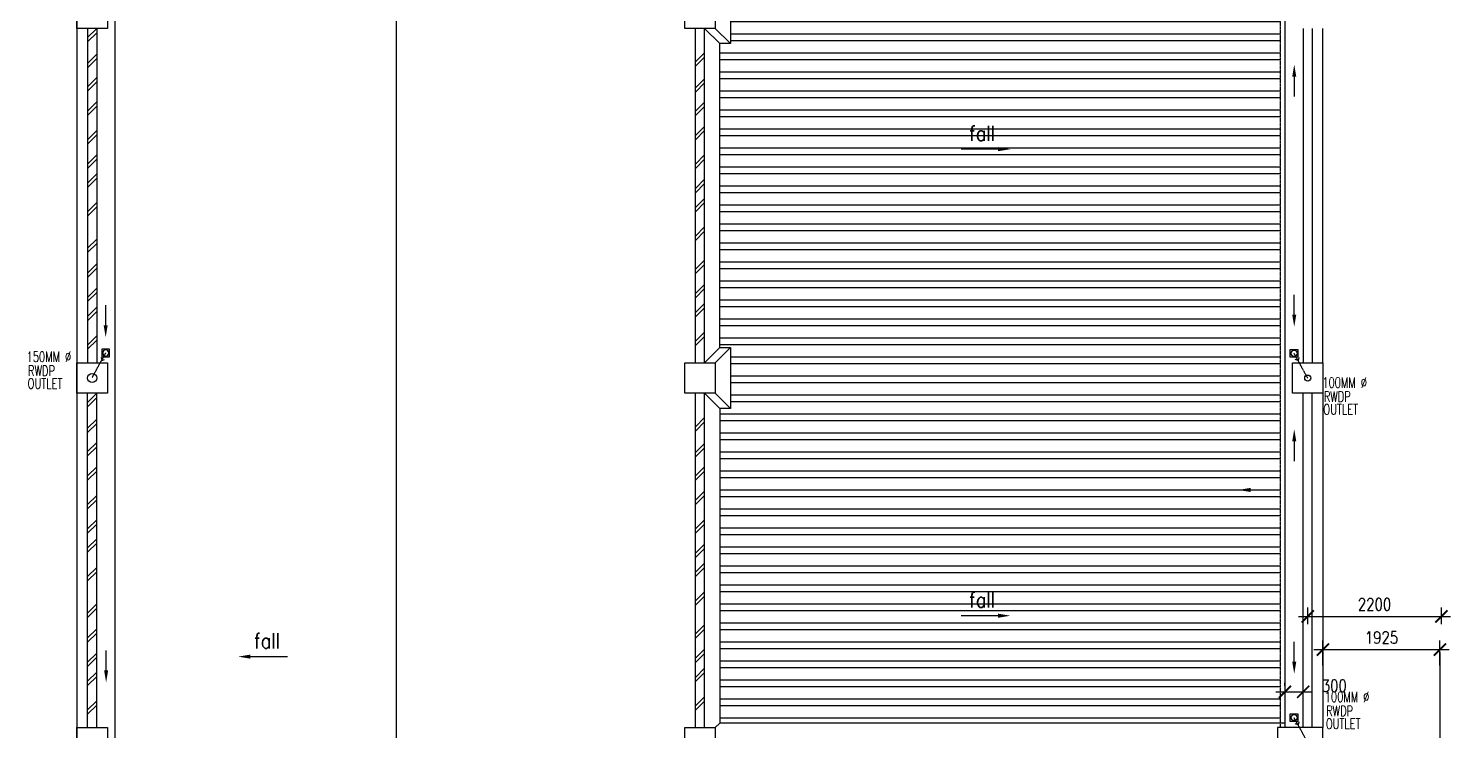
# Model space of a CAD drawing. Extents: x 2687779 to 2997471, y -863049 to -631414.
# Drawn here: x 2889456 to 2912854, y -808222 to -796674 of the extents above; entities that cross this region are included whole.
import ezdxf

# ---------------------------------------------------------------- set-up
doc = ezdxf.new("R2010")
doc.units = 0
doc.header["$LTSCALE"] = 10
doc.header["$MEASUREMENT"] = 0
doc.header["$PDMODE"] = 34
for name, pattern in [('DASHED', [0.75, 0.5, -0.25]), ('DIVIDE', [1.25, 0.5, -0.25, 0, -0.25, 0, -0.25]), ('HIDDEN', [0.375, 0.25, -0.125])]:
    doc.linetypes.add(name, pattern=pattern)
doc.layers.get('0').update_dxf_attribs({"linetype": 'CONTINUOUS'})
doc.layers.get('DEFPOINTS').update_dxf_attribs({"linetype": 'CONTINUOUS'})
for name, color, linetype in [('BEAM', 1, 'HIDDEN'), ('COL', 3, 'CONTINUOUS'), ('FIT', 5, 'CONTINUOUS'), ('FLASH', 35, 'CONTINUOUS'), ('H', 1, 'CONTINUOUS'), ('hatch', 7, 'CONTINUOUS'), ('LINE', 7, 'CONTINUOUS'), ('PIPE', 5, 'DIVIDE'), ('RWDP', 145, 'CONTINUOUS'), ('SPEC', 7, 'CONTINUOUS'), ('stair', 7, 'CONTINUOUS'), ('T25', 7, 'CONTINUOUS'), ('WALL', 2, 'CONTINUOUS')]:
    doc.layers.add(name, color=color, linetype=linetype)
doc.styles.add('ROMANS', font='romans.shx', dxfattribs={"width": 0.8, "height": 100})
doc.styles.get("Standard").update_dxf_attribs({"font": 'ROMANS.SHX'})
doc.dimstyles.new('STANDARD$0', dxfattribs={"dimscale": 0, "dimtxt": 8, "dimasz": 6, "dimexe": 1, "dimexo": 1, "dimgap": 3, "dimtad": 1, "dimdec": 0, "dimlfac": -1, "dimrnd": 1, "dimzin": 0, "dimdsep": 46, "dimtxsty": 'Standard', "dimcen": 0, "dimclrd": 5, "dimclre": 250, "dimadec": 0, "dimazin": 0, "dimtfac": 1, "dimtdec": 4, "dimtofl": 0, "dimtmove": 0, "dimatfit": 3, "dimfxl": 1, "dimtolj": 1, "dimtzin": 0, "dimarcsym": 0})

# ---------------------------------------------------------------- blocks, each defined once
blk = doc.blocks.new('_ARCHTICK')
at = {"color": 0, "linetype": 'ByBlock', "const_width": 0.15}
blk.add_lwpolyline([(-0.5, -0.5), (0.5, 0.5)], dxfattribs=at)
blk = doc.blocks.new('*D105')
at = {"layer": 'BEAM', "color": 7, "linetype": 'Continuous', "lineweight": -2, "transparency": 16777216}
for p, q in [((2910129, -807485), (2910129, -807435)), ((2910429, -807485), (2910429, -807435)), ((2909979, -807585), (2910579, -807585))]:
    blk.add_line(p, q, dxfattribs=at)
at = {"layer": 'DEFPOINTS', "color": 0, "linetype": 'Continuous', "transparency": 16777216}
for p in [(2910129, -807635), (2910429, -807585), (2910429, -807635)]:
    blk.add_point(p, dxfattribs=at)
at = {"layer": 'BEAM', "color": 7, "linetype": 'Continuous', "lineweight": -2, "transparency": 16777216, "xscale": 200, "yscale": 200, "zscale": 200, "rotation": 180}
blk.add_blockref('_ARCHTICK', (2910129, -807585), dxfattribs=at)
at = {"layer": 'BEAM', "color": 7, "linetype": 'Continuous', "lineweight": -2, "transparency": 16777216, "xscale": 200, "yscale": 200, "zscale": 200}
blk.add_blockref('_ARCHTICK', (2910429, -807585), dxfattribs=at)
at = {"layer": 'BEAM', "color": 7, "linetype": 'Continuous', "transparency": 16777216, "insert": (2910941, -807486), "char_height": 200, "attachment_point": 5, "style": 'ROMANS'}
blk.add_mtext('\\A1;300', dxfattribs=at)
blk = doc.blocks.new('*D112')
at = {"color": 7, "lineweight": -2, "transparency": 16777216}
for p, q in [((2910754, -807150), (2910754, -806742)), ((2912679, -807150), (2912679, -806742)), ((2912829, -806892), (2910604, -806892))]:
    blk.add_line(p, q, dxfattribs=at)
at = {"layer": 'DEFPOINTS', "color": 0, "transparency": 16777216}
for p in [(2910754, -806892), (2910754, -807300), (2912679, -807300)]:
    blk.add_point(p, dxfattribs=at)
at = {"color": 7, "lineweight": -2, "transparency": 16777216, "xscale": 200, "yscale": 200, "zscale": 200, "rotation": 180}
blk.add_blockref('_ARCHTICK', (2910754, -806892), dxfattribs=at)
at = {"color": 7, "lineweight": -2, "transparency": 16777216, "xscale": 200, "yscale": 200, "zscale": 200}
blk.add_blockref('_ARCHTICK', (2912679, -806892), dxfattribs=at)
at = {"color": 7, "transparency": 16777216, "insert": (2911717, -806692), "char_height": 200, "attachment_point": 5, "style": 'ROMANS'}
blk.add_mtext('\\A1;1925', dxfattribs=at)
blk = doc.blocks.new('*D116')
at = {"color": 7, "lineweight": -2, "transparency": 16777216}
for p, q in [((2910504, -806474), (2910504, -806196)), ((2912704, -806474), (2912704, -806196)), ((2910354, -806346), (2912854, -806346))]:
    blk.add_line(p, q, dxfattribs=at)
at = {"layer": 'DEFPOINTS', "color": 0, "transparency": 16777216}
for p in [(2912704, -806346), (2910504, -806624), (2912704, -806624)]:
    blk.add_point(p, dxfattribs=at)
at = {"color": 7, "lineweight": -2, "transparency": 16777216, "xscale": 200, "yscale": 200, "zscale": 200, "rotation": 180}
blk.add_blockref('_ARCHTICK', (2910504, -806346), dxfattribs=at)
at = {"color": 7, "lineweight": -2, "transparency": 16777216, "xscale": 200, "yscale": 200, "zscale": 200}
blk.add_blockref('_ARCHTICK', (2912704, -806346), dxfattribs=at)
at = {"color": 7, "transparency": 16777216, "insert": (2911604, -806146), "char_height": 200, "attachment_point": 5, "style": 'ROMANS'}
blk.add_mtext('\\A1;2200', dxfattribs=at)
blk = doc.blocks.new('*D117')
at = {"color": 7, "lineweight": -2, "transparency": 16777216}
for p, q in [((2910754, -807150), (2910754, -806742)), ((2912679, -807150), (2912679, -806742)), ((2912829, -806892), (2910604, -806892))]:
    blk.add_line(p, q, dxfattribs=at)
at = {"layer": 'DEFPOINTS', "color": 0, "transparency": 16777216}
for p in [(2910754, -806892), (2910754, -807300), (2912679, -807300)]:
    blk.add_point(p, dxfattribs=at)
at = {"color": 7, "lineweight": -2, "transparency": 16777216, "xscale": 200, "yscale": 200, "zscale": 200, "rotation": 180}
blk.add_blockref('_ARCHTICK', (2910754, -806892), dxfattribs=at)
at = {"color": 7, "lineweight": -2, "transparency": 16777216, "xscale": 200, "yscale": 200, "zscale": 200}
blk.add_blockref('_ARCHTICK', (2912679, -806892), dxfattribs=at)
at = {"color": 7, "transparency": 16777216, "insert": (2911717, -806692), "char_height": 200, "attachment_point": 5, "style": 'ROMANS'}
blk.add_mtext('\\A1;1925', dxfattribs=at)
blk = doc.blocks.new('100FT')
at = {"layer": 'PIPE', "linetype": 'Continuous'}
blk.add_circle((0, 0), 50, dxfattribs=at)
blk = doc.blocks.new('A$C7CE3714C')
at = {"layer": 'FIT'}
blk.add_lwpolyline([(0, 0), (126, 0), (126, 126), (0, 126)], close=True, dxfattribs=at)
at = {"layer": 'FIT', "xscale": -1}
blk.add_blockref('100FT', (63, 66), dxfattribs=at)

msp = doc.modelspace()

# ---------------------------------------------------------------- hatches: boundary and pattern name
at = {"layer": 'hatch'}
h = msp.add_hatch(dxfattribs=at)
h.set_pattern_fill('STEEL', color=8, scale=2500, angle=315, style=0)
h.set_pattern_definition([(0, (-150878.78, -5e-05), (1e-13, 312.5), []), (0, (-150768.3, 110.5), (1e-13, 312.5), [])])
h.paths.add_polyline_path([(2910054.5, -784680.3), (2906029.5, -784680.3), (2906029.5, -790749.1), (2900829.5, -790749.1), (2900829.5, -795924.1), (2901004.5, -795924.1), (2901004.5, -796924.1), (2900829.5, -796924.1), (2900829.5, -801924.1), (2901004.5, -801924.1), (2901004.5, -802924.1), (2900829.5, -802924.1), (2900829.5, -808099.1), (2910054.5, -808099.1)])

# ---------------------------------------------------------------- linework, layer by layer
at = {"layer": 'BEAM', "color": 5, "linetype": 'Continuous'}
for p, q in [((2890254.5, -790674.1), (2890254.5, -814174.1)), ((2910754.5, -802174.1), (2910754.5, -796674.1))]:
    msp.add_line(p, q, dxfattribs=at)
msp.add_lwpolyline([(2910754.5, -802674.1), (2910754.5, -808174.1)], dxfattribs=at)
at = {"layer": 'COL'}
msp.add_line((2890254.5, -802341), (2890254.5, -802491), dxfattribs=at)
for points in [[(2890254.5, -796174.1), (2890754.5, -796174.1), (2890754.5, -796674.1), (2890254.5, -796674.1)], [(2900254.5, -796174.1), (2900754.5, -796174.1), (2900754.5, -796674.1), (2900254.5, -796674.1)], [(2890254.5, -802174.1), (2890754.5, -802174.1), (2890754.5, -802674.1), (2890254.5, -802674.1)], [(2900254.5, -802174.1), (2900754.5, -802174.1), (2900754.5, -802674.1), (2900254.5, -802674.1)], [(2910254.5, -802174.1), (2910754.5, -802174.1), (2910754.5, -802674.1), (2910254.5, -802674.1)], [(2890254.5, -808174.1), (2890754.5, -808174.1), (2890754.5, -808674.1), (2890254.5, -808674.1)], [(2900254.5, -808174.1), (2900754.5, -808174.1), (2900754.5, -808674.1), (2900254.5, -808674.1)], [(2910754.5, -808174.1), (2910004.5, -808174.1), (2910004.5, -808674.1), (2910754.5, -808674.1)]]:
    msp.add_lwpolyline(points, close=True, dxfattribs=at)
at = {"layer": 'FLASH', "color": 21}
for p, q in [((2901004.5, -795924.1), (2901004.5, -796924.1)), ((2900829.5, -796924.1), (2900579.5, -796674.1)), ((2900754.5, -796674.1), (2901004.5, -796924.1)), ((2901004.5, -796924.1), (2900829.5, -796924.1)), ((2900829.5, -801924.1), (2900829.5, -796924.1)), ((2900829.5, -801924.1), (2900579.5, -802174.1)), ((2900754.5, -802174.1), (2901004.5, -801924.1)), ((2900829.5, -801924.1), (2901004.5, -801924.1)), ((2901004.5, -801924.1), (2901004.5, -802924.1)), ((2900829.5, -802924.1), (2900579.5, -802674.1)), ((2900754.5, -802674.1), (2901004.5, -802924.1)), ((2901004.5, -802924.1), (2900829.5, -802924.1)), ((2900829.5, -802924.1), (2900829.5, -808099.1)), ((2900754.5, -808174.1), (2900829.5, -808099.1)), ((2910129.5, -808099.1), (2900829.5, -808099.1))]:
    msp.add_line(p, q, dxfattribs=at)
at = {"layer": 'H'}
for p, q in [((2890429.5, -796824.1), (2890579.5, -796674.1)), ((2890429.5, -796824.1), (2890579.5, -796674.1)), ((2890429.5, -796894.8), (2890579.5, -796744.8)), ((2890429.5, -796894.8), (2890579.5, -796744.8)), ((2890429.5, -797249.3), (2890579.5, -797099.3)), ((2890429.5, -797249.3), (2890579.5, -797099.3)), ((2890429.5, -797320), (2890579.5, -797170)), ((2890429.5, -797320), (2890579.5, -797170)), ((2900429.5, -797225.1), (2900579.5, -797075.1)), ((2900429.5, -797295.8), (2900579.5, -797145.8)), ((2890429.5, -797633.5), (2890579.5, -797483.5)), ((2890429.5, -797633.5), (2890579.5, -797483.5)), ((2890429.5, -797704.2), (2890579.5, -797554.2)), ((2890429.5, -797704.2), (2890579.5, -797554.2)), ((2900429.5, -797650.3), (2900579.5, -797500.3)), ((2900429.5, -797721), (2900579.5, -797571)), ((2890429.5, -798033.5), (2890579.5, -797883.5)), ((2900429.5, -798034.5), (2900579.5, -797884.5)), ((2890429.5, -798104.2), (2890579.5, -797954.2)), ((2900429.5, -798105.2), (2900579.5, -797955.2)), ((2890429.5, -798504.2), (2890579.5, -798354.2)), ((2900429.5, -798434.5), (2900579.5, -798284.5)), ((2900429.5, -798505.2), (2900579.5, -798355.2)), ((2890429.5, -798574.9), (2890579.5, -798424.9)), ((2890429.5, -798904.2), (2890579.5, -798754.2)), ((2890429.5, -798974.9), (2890579.5, -798824.9)), ((2900429.5, -798905.2), (2900579.5, -798755.2)), ((2900429.5, -798975.9), (2900579.5, -798825.9)), ((2890429.5, -799217.6), (2890579.5, -799067.6)), ((2890429.5, -799288.4), (2890579.5, -799138.4)), ((2900429.5, -799305.2), (2900579.5, -799155.2)), ((2900429.5, -799375.9), (2900579.5, -799225.9)), ((2900429.5, -799618.6), (2900579.5, -799468.6)), ((2890429.5, -799688.4), (2890579.5, -799538.4)), ((2890429.5, -799759.1), (2890579.5, -799609.1)), ((2900429.5, -799689.4), (2900579.5, -799539.4)), ((2900429.5, -800089.4), (2900579.5, -799939.4)), ((2890429.5, -800289.1), (2890579.5, -800139.1)), ((2890429.5, -800359.8), (2890579.5, -800209.8)), ((2900429.5, -800160.1), (2900579.5, -800010.1)), ((2890429.5, -800696.8), (2890579.5, -800546.8)), ((2890429.5, -800767.6), (2890579.5, -800617.6)), ((2900429.5, -800633.2), (2900579.5, -800483.2)), ((2900429.5, -800703.9), (2900579.5, -800553.9)), ((2900429.5, -801033.2), (2900579.5, -800883.2)), ((2890429.5, -801096.8), (2890579.5, -800946.8)), ((2890429.5, -801167.6), (2890579.5, -801017.6)), ((2900429.5, -801103.9), (2900579.5, -800953.9)), ((2890429.5, -801410.3), (2890579.5, -801260.3)), ((2890429.5, -801481), (2890579.5, -801331)), ((2900429.5, -801346.6), (2900579.5, -801196.6)), ((2900429.5, -801417.4), (2900579.5, -801267.4)), ((2890429.5, -801881), (2890579.5, -801731)), ((2890429.5, -801951.7), (2890579.5, -801801.7)), ((2900429.5, -801817.4), (2900579.5, -801667.4)), ((2900429.5, -801888.1), (2900579.5, -801738.1)), ((2890429.5, -802824.1), (2890579.5, -802674.1)), ((2890429.5, -802824.1), (2890579.5, -802674.1)), ((2890429.5, -802894.8), (2890579.5, -802744.8)), ((2890429.5, -802894.8), (2890579.5, -802744.8)), ((2890429.5, -803249.3), (2890579.5, -803099.3)), ((2890429.5, -803249.3), (2890579.5, -803099.3)), ((2890429.5, -803320), (2890579.5, -803170)), ((2890429.5, -803320), (2890579.5, -803170)), ((2900429.5, -803225.1), (2900579.5, -803075.1)), ((2900429.5, -803295.8), (2900579.5, -803145.8)), ((2890429.5, -803633.5), (2890579.5, -803483.5)), ((2890429.5, -803633.5), (2890579.5, -803483.5)), ((2900429.5, -803650.3), (2900579.5, -803500.3)), ((2890429.5, -803704.2), (2890579.5, -803554.2)), ((2890429.5, -803704.2), (2890579.5, -803554.2)), ((2900429.5, -803721), (2900579.5, -803571)), ((2890429.5, -804033.5), (2890579.5, -803883.5)), ((2890429.5, -804104.2), (2890579.5, -803954.2)), ((2900429.5, -804034.5), (2900579.5, -803884.5)), ((2900429.5, -804105.2), (2900579.5, -803955.2)), ((2890429.5, -804504.2), (2890579.5, -804354.2)), ((2890429.5, -804574.9), (2890579.5, -804424.9)), ((2900429.5, -804434.5), (2900579.5, -804284.5)), ((2900429.5, -804505.2), (2900579.5, -804355.2)), ((2890429.5, -804904.2), (2890579.5, -804754.2)), ((2890429.5, -804974.9), (2890579.5, -804824.9)), ((2900429.5, -804905.2), (2900579.5, -804755.2)), ((2900429.5, -804975.9), (2900579.5, -804825.9)), ((2890429.5, -805217.6), (2890579.5, -805067.6)), ((2890429.5, -805288.4), (2890579.5, -805138.4)), ((2900429.5, -805305.2), (2900579.5, -805155.2)), ((2900429.5, -805375.9), (2900579.5, -805225.9)), ((2890429.5, -805688.4), (2890579.5, -805538.4)), ((2890429.5, -805759.1), (2890579.5, -805609.1)), ((2900429.5, -805618.6), (2900579.5, -805468.6)), ((2900429.5, -805689.4), (2900579.5, -805539.4)), ((2900429.5, -806089.4), (2900579.5, -805939.4)), ((2900429.5, -806160.1), (2900579.5, -806010.1)), ((2890429.5, -806289.1), (2890579.5, -806139.1)), ((2890429.5, -806359.8), (2890579.5, -806209.8)), ((2890429.5, -806696.8), (2890579.5, -806546.8)), ((2900429.5, -806633.2), (2900579.5, -806483.2)), ((2900429.5, -806703.9), (2900579.5, -806553.9)), ((2890429.5, -806767.6), (2890579.5, -806617.6)), ((2890429.5, -807096.8), (2890579.5, -806946.8)), ((2890429.5, -807167.6), (2890579.5, -807017.6)), ((2900429.5, -807033.2), (2900579.5, -806883.2)), ((2900429.5, -807103.9), (2900579.5, -806953.9)), ((2900429.5, -807346.6), (2900579.5, -807196.6)), ((2890429.5, -807410.3), (2890579.5, -807260.3)), ((2890429.5, -807481), (2890579.5, -807331)), ((2900429.5, -807417.4), (2900579.5, -807267.4)), ((2900429.5, -807817.4), (2900579.5, -807667.4)), ((2890429.5, -807881), (2890579.5, -807731)), ((2890429.5, -807951.7), (2890579.5, -807801.7)), ((2900429.5, -807888.1), (2900579.5, -807738.1))]:
    msp.add_line(p, q, dxfattribs=at)
at = {"layer": 'LINE', "color": 7, "linetype": 'Continuous'}
msp.add_solid([(2909564.7, -804297.8), (2909564.7, -804231.2), (2909364.7, -804264.5)], dxfattribs=at)
at = {"layer": 'RWDP', "color": 142, "linetype": 'HIDDEN'}
for p, q in [((2890504.5, -802416), (2890727.8, -802012.1)), ((2910504.5, -802424.1), (2910281.2, -802020.2)), ((2910504.5, -808416), (2910281.2, -808012.1))]:
    msp.add_line(p, q, dxfattribs=at)
at = {"layer": 'RWDP', "color": 142}
for points in [[(2890649.8, -802087), (2890664.3, -802135), (2890709.7, -802121.2)], [(2910359.2, -802087), (2910344.6, -802135), (2910299.3, -802121.2)], [(2910359.2, -808078.9), (2910344.6, -808126.9), (2910299.3, -808113.1)]]:
    msp.add_lwpolyline(points, dxfattribs=at)
at = {"layer": 'RWDP', "color": 11}
msp.add_circle((2890504.5, -802424.1), 75, dxfattribs=at)
at = {"layer": 'SPEC', "color": 7}
for p, q in [((2905410, -798659.4), (2904800, -798659.4)), ((2905410, -806333.4), (2904800, -806333.4)), ((2893107.5, -807006.4), (2893717.5, -807006.4))]:
    msp.add_line(p, q, dxfattribs=at)
for points in [[(2905410, -798692.7), (2905410, -798626), (2905610, -798659.4)], [(2905410, -806366.7), (2905410, -806300), (2905610, -806333.4)], [(2893107.5, -807039.7), (2893107.5, -806973), (2892907.5, -807006.4)]]:
    msp.add_solid(points, dxfattribs=at)
at = {"layer": 'stair', "color": 5, "linetype": 'HIDDEN'}
msp.add_line((2912679.5, -806936.6), (2912679.5, -808499.1), dxfattribs=at)
at = {"layer": 'WALL', "color": 8}
msp.add_line((2895504.5, -777329.5), (2895504.5, -845750.6), dxfattribs=at)
at = {"layer": 'WALL', "color": 143}
msp.add_line((2890879.5, -784324.1), (2890879.5, -814349.1), dxfattribs=at)
at = {"layer": 'WALL', "color": 142, "linetype": 'DASHED'}
msp.add_line((2910054.5, -808174.1), (2910054.5, -784499.1), dxfattribs=at)
at = {"layer": 'WALL', "color": 7}
for p, q in [((2910129.5, -784499.1), (2910129.5, -808174.1)), ((2910429.5, -796674.1), (2910429.5, -802174.1)), ((2910579.5, -796674.1), (2910579.5, -802174.1)), ((2910429.5, -808174.1), (2910429.5, -802674.1)), ((2910579.5, -808174.1), (2910579.5, -802674.1))]:
    msp.add_line(p, q, dxfattribs=at)
at = {"layer": 'WALL'}
for p, q in [((2890429.5, -796674.1), (2890429.5, -802174.1)), ((2890579.5, -796674.1), (2890579.5, -802174.1)), ((2900429.5, -802174.1), (2900429.5, -796674.1)), ((2900579.5, -802174.1), (2900579.5, -796674.1)), ((2890429.5, -808174.1), (2890429.5, -802674.1)), ((2890579.5, -808174.1), (2890579.5, -802674.1)), ((2900429.5, -808174.1), (2900429.5, -802674.1)), ((2900579.5, -808174.1), (2900579.5, -802674.1))]:
    msp.add_line(p, q, dxfattribs=at)
at = {"layer": 'WALL', "color": 142}
for p, q in [((2910282.6, -797465.4), (2910282.6, -797793.8)), ((2910282.6, -801382.8), (2910282.6, -801054.4)), ((2890726.4, -801555.6), (2890726.4, -801227.2)), ((2910282.6, -803465.4), (2910282.6, -803793.8)), ((2910282.6, -807089.7), (2910282.6, -806761.3)), ((2890734.4, -807231.6), (2890734.4, -806903.2))]:
    msp.add_line(p, q, dxfattribs=at)
msp.add_circle((2910504.5, -802424.1), 50, dxfattribs=at)
for points in [[(2910315.9, -797465.4), (2910249.3, -797465.4), (2910282.6, -797265.4)], [(2910315.9, -801382.8), (2910249.3, -801382.8), (2910282.6, -801582.8)], [(2890693, -801555.6), (2890759.7, -801555.6), (2890726.4, -801755.6)], [(2910315.9, -803465.4), (2910249.3, -803465.4), (2910282.6, -803265.4)], [(2890701, -807231.6), (2890767.7, -807231.6), (2890734.4, -807431.6)], [(2910315.9, -807089.7), (2910249.3, -807089.7), (2910282.6, -807289.7)]]:
    msp.add_solid(points, dxfattribs=at)

# ---------------------------------------------------------------- block references
at = {"layer": 'T25'}
msp.add_blockref('A$C7CE3714C', (2890664.8, -802077.8), dxfattribs=at)
at = {"layer": 'T25', "xscale": -1}
for p in [(2910344.2, -802083.2), (2910344.2, -808075.1)]:
    msp.add_blockref('A$C7CE3714C', p, dxfattribs=at)

# ---------------------------------------------------------------- texts
at = {"layer": 'RWDP', "color": 11, "style": 'ROMANS', "width": 0.7}
for s, p in [('150MM %%c', (2889425.1, -802158.8)), ('RWDP', (2889449.1, -802389.8)), ('OUTLET', (2889442.4, -802600.8))]:
    msp.add_text(s, height=170, dxfattribs=at).set_placement(p)
at = {"layer": 'SPEC', "color": 7, "style": 'ROMANS', "width": 0.85}
for p in [(2904933.8, -798523.4), (2904933.8, -806197.4), (2893168.8, -806870.4)]:
    msp.add_text('fall', height=250, dxfattribs=at).set_placement(p)
at = {"layer": 'WALL', "color": 142, "style": 'ROMANS', "width": 0.7}
for s, p in [('100MM %%c', (2910744.6, -802582.7)), ('RWDP', (2910768.6, -802813.7)), ('OUTLET', (2910761.9, -803024.7)), ('100MM %%c', (2910784.4, -807752.6)), ('RWDP', (2910808.4, -807983.6)), ('OUTLET', (2910801.7, -808194.6))]:
    msp.add_text(s, height=170, dxfattribs=at).set_placement(p)

# ---------------------------------------------------------------- dimensions: what is measured, and where the dimension line sits
at = {"color": 1}
for base, p1, p2, picture, middle in [((2912704.5, -806346.2), (2910504.5, -806623.5), (2912704.5, -806623.5), '*D116', (2911604.5, -806146.2)), ((2910754.5, -806892.1), (2912679.5, -807300.4), (2910754.5, -807300.4), '*D112', (2911717, -806692.1)), ((2910754.5, -806892.1), (2912679.5, -807300.4), (2910754.5, -807300.4), '*D117', (2911717, -806692.1))]:
    dim = msp.add_linear_dim(base=base, p1=p1, p2=p2, dimstyle='STANDARD$0', override={"dimscale": 100, "dimtxt": 2, "dimasz": 2, "dimexe": 1.5, "dimexo": 1.5, "dimgap": 1, "dimtxsty": 'ROMANS', "dimblk": 'ARCHTICK', "dimdle": 1.5, "dimclrd": 7, "dimclre": 7, "dimclrt": 7, "dimtdec": 0, "dimtmove": 2}, dxfattribs=at)
    dim.commit()
    dim.dimension.update_dxf_attribs({"geometry": picture, "text_midpoint": middle})
at = {"layer": 'BEAM', "linetype": 'Continuous'}
dim = msp.add_linear_dim(base=(2910429.5, -807584.9), p1=(2910129.5, -807634.9), p2=(2910429.5, -807634.9), angle=0, dimstyle='STANDARD$0', override={"dimscale": 100, "dimtxt": 2, "dimasz": 2, "dimexe": 1.5, "dimexo": 1.5, "dimgap": 1, "dimtxsty": 'ROMANS', "dimblk": 'ARCHTICK', "dimdle": 1.5, "dimclrd": 7, "dimclre": 7, "dimclrt": 7, "dimtdec": 0, "dimtmove": 2}, dxfattribs=at)
dim.commit()
dim.dimension.update_dxf_attribs({"geometry": '*D105', "text_midpoint": (2910941.1, -807485.9), "dimtype": 161})

doc.saveas('drawing.dxf')
